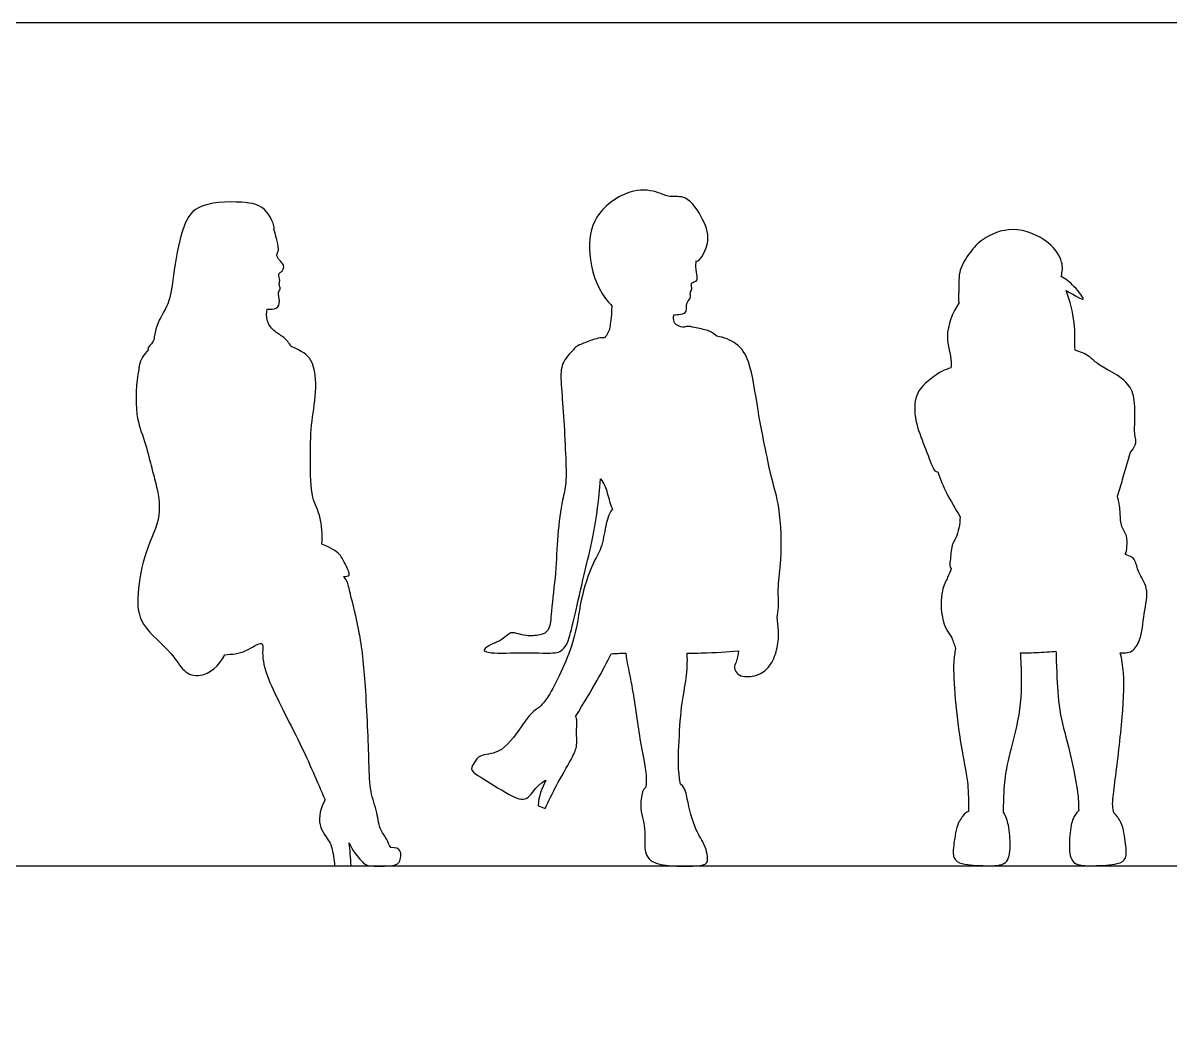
# Model space of a CAD drawing. Header units: millimetres. Extents: x 11.2 to 50.9, y -0.3 to 14.1.
# Drawn here: x 36.803 to 38.858, y 12.163 to 13.955 of the extents above; entities that cross this region are included whole.
import ezdxf

# ---------------------------------------------------------------- set-up
doc = ezdxf.new("R2010")
doc.units = ezdxf.units.MM
for name, color, linetype, true_color in [('AG-DIAGRAM', 7, 'Continuous', 0xfecc66), ('AG-OUTLINE', 7, 'Continuous', 0x8000ff), ('X-VPRT', 6, 'Continuous', 0xff00ff)]:
    doc.layers.add(name, color=color, linetype=linetype, true_color=true_color)

msp = doc.modelspace()

# ---------------------------------------------------------------- linework, layer by layer
at = {"layer": 'AG-DIAGRAM'}
msp.add_line((33.1366, 12.4451), (40.5802, 12.4451), dxfattribs=at)
at = {"layer": 'AG-OUTLINE'}
msp.add_lwpolyline([(37.3618, 12.4451), (37.3739, 12.4451)], dxfattribs=at)
for points, knots in [([(38.0093, 13.529), (38.0142, 13.5251), (38.0371, 13.5634), (38.0237, 13.6024), (37.9942, 13.6484), (37.9614, 13.6418), (37.9413, 13.6532), (37.8941, 13.6613), (37.8277, 13.6183), (37.8123, 13.551), (37.8283, 13.4844), (37.8523, 13.4547), (37.8586, 13.4483)], [-6.459989, -6.459989, -6.459989, -6.459989, -6.10577, -5.711613, -5.303352, -4.995082, -4.722758, -4.333781, -3.836847, -3.365311, -2.827387, -2.656451, -2.656451, -2.656451, -2.656451]), ([(37.2528, 13.5851), (37.2564, 13.5852), (37.2423, 13.6279), (37.1936, 13.6365), (37.1127, 13.6337), (37.086, 13.5857), (37.0724, 13.5029), (37.0673, 13.4528), (37.0414, 13.4161), (37.0389, 13.3903), (37.0357, 13.3815), (37.0242, 13.3715), (37.0285, 13.37)], [-10.238799, -10.238799, -10.238799, -10.238799, -9.895605, -9.488095, -8.947947, -8.536319, -7.99564, -7.569688, -7.181022, -6.893325, -6.698587, -6.482308, -6.482308, -6.482308, -6.482308]), ([(37.2411, 13.4426), (37.2474, 13.4422), (37.2591, 13.4421), (37.2651, 13.4565), (37.2585, 13.4729), (37.2661, 13.4783), (37.2611, 13.487), (37.2648, 13.4937), (37.26, 13.5045), (37.2644, 13.5085), (37.2695, 13.5114), (37.2717, 13.5216), (37.2652, 13.5278), (37.2578, 13.5363), (37.2587, 13.5427), (37.2631, 13.5511), (37.2567, 13.5693), (37.2557, 13.5784), (37.2528, 13.5851)], [4.650698, 4.650698, 4.650698, 4.650698, 4.864205, 5.071582, 5.299065, 5.447714, 5.608871, 5.76239, 5.945634, 6.070898, 6.206545, 6.375285, 6.544228, 6.730345, 6.865784, 7.032881, 7.276476, 7.492613, 7.492613, 7.492613, 7.492613]), ([(38.6634, 13.5012), (38.6654, 13.5096), (38.6674, 13.5288), (38.6424, 13.5665), (38.5773, 13.5945), (38.5216, 13.5703), (38.5001, 13.5451), (38.4784, 13.513), (38.4805, 13.4799), (38.4786, 13.4552), (38.4805, 13.4544)], [-4.585312, -4.585312, -4.585312, -4.585312, -4.303837, -3.945561, -3.490747, -3.076211, -2.757964, -2.42575, -2.090614, -1.833663, -1.833663, -1.833663, -1.833663]), ([(37.9694, 13.4324), (37.9736, 13.4325), (37.9839, 13.4336), (37.9942, 13.4368), (37.9902, 13.4553), (38.001, 13.4615), (37.9974, 13.4717), (38.0032, 13.4788), (37.9997, 13.4856), (38.0023, 13.4915), (38.0132, 13.4925), (38.0101, 13.5063), (38.0086, 13.5131), (38.0093, 13.529)], [0.186822, 0.186822, 0.186822, 0.186822, 0.334644, 0.559889, 0.81868, 1.029525, 1.22629, 1.415671, 1.611245, 1.765166, 1.955291, 2.158881, 2.380062, 2.380062, 2.380062, 2.380062]), ([(38.6721, 13.4758), (38.6894, 13.4668), (38.7128, 13.4504), (38.6868, 13.4849), (38.6716, 13.4965), (38.6634, 13.5012)], [-0.9657681, -0.9657681, -0.9657681, -0.9657681, -0.6581311, -0.3515352, -0.0689466, -0.0689466, -0.0689466, -0.0689466]), ([(38.688, 13.3691), (38.6877, 13.3839), (38.6888, 13.4225), (38.6789, 13.4571), (38.6721, 13.4758)], [-0.7760907, -0.7760907, -0.7760907, -0.7760907, -0.4275808, 0, 0, 0, 0]), ([(37.2842, 13.3756), (37.2799, 13.3822), (37.2708, 13.3931), (37.2509, 13.4036), (37.2388, 13.4224), (37.2396, 13.4362), (37.2411, 13.4426)], [-0.9502081, -0.9502081, -0.9502081, -0.9502081, -0.742873, -0.5132111, -0.2522676, 0, 0, 0, 0]), ([(38.4805, 13.4544), (38.4688, 13.4366), (38.4516, 13.3945), (38.4671, 13.3583), (38.466, 13.3408), (38.4656, 13.3375)], [-7.2591554, -7.2591554, -7.2591554, -7.2591554, -6.8164795, -6.4372958, -6.3485667, -6.3485667, -6.3485667, -6.3485667]), ([(37.9876, 13.4101), (37.9836, 13.4102), (37.9753, 13.4123), (37.9687, 13.4193), (37.9688, 13.4276), (37.9694, 13.4324)], [0.0184352, 0.0184352, 0.0184352, 0.0184352, 0.2077774, 0.3964116, 0.5733723, 0.5733723, 0.5733723, 0.5733723]), ([(38.0465, 13.3939), (38.0388, 13.4007), (38.0277, 13.4057), (38.0044, 13.4098), (37.9925, 13.4128), (37.9876, 13.4101)], [11.6198129, 11.6198129, 11.6198129, 11.6198129, 11.9159902, 12.283094, 12.5449242, 12.5449242, 12.5449242, 12.5449242]), ([(37.845, 13.3914), (37.834, 13.3913), (37.8175, 13.3853), (37.802, 13.3794), (37.7916, 13.3747), (37.7894, 13.3696)], [15.1612056, 15.1612056, 15.1612056, 15.1612056, 15.4414636, 15.7705418, 16.0168832, 16.0168832, 16.0168832, 16.0168832]), ([(38.0852, 12.8301), (38.0846, 12.823), (38.0813, 12.8098), (38.0764, 12.8002), (38.0817, 12.7901), (38.0931, 12.7824), (38.1232, 12.7854), (38.1448, 12.8049), (38.1558, 12.836), (38.1581, 12.8657), (38.1532, 12.89), (38.158, 12.9089), (38.1548, 12.9484), (38.1636, 12.9938), (38.1605, 13.0872), (38.1442, 13.1381), (38.1332, 13.1935), (38.1195, 13.2599), (38.1078, 13.3482), (38.0845, 13.3822), (38.0589, 13.3923), (38.0465, 13.3939)], [-6.453289, -6.453289, -6.453289, -6.453289, -6.214957, -6.026792, -5.848997, -5.643864, -5.340139, -5.03593, -4.710416, -4.395935, -4.118134, -3.868553, -3.520367, -3.120581, -2.571517, -2.147091, -1.728082, -1.245271, -0.707711, -0.350683, -0.00154, -0.00154, -0.00154, -0.00154]), ([(37.0285, 13.37), (37.0195, 13.3612), (37.0129, 13.3509), (37.0111, 13.3364), (37.0109, 13.3339)], [-10.7589387, -10.7589387, -10.7589387, -10.7589387, -10.4375541, -10.374092, -10.374092, -10.374092, -10.374092]), ([(37.3388, 13.0217), (37.3401, 13.0379), (37.3386, 13.0719), (37.3185, 13.1045), (37.3186, 13.1717), (37.3182, 13.235), (37.3305, 13.2916), (37.326, 13.354), (37.3032, 13.3672), (37.2842, 13.3756)], [0, 0, 0, 0, 0.407547, 0.765194, 1.236902, 1.707311, 2.158658, 2.601478, 2.94245, 2.94245, 2.94245, 2.94245]), ([(37.7894, 13.3696), (37.7785, 13.3589), (37.7661, 13.3421), (37.7672, 13.3094), (37.7722, 13.2507), (37.7754, 13.1853), (37.7775, 13.1301), (37.7694, 13.1011), (37.7596, 13.035), (37.759, 12.9716), (37.7496, 12.9063), (37.7482, 12.8657), (37.7294, 12.8578), (37.7045, 12.8564), (37.6849, 12.8626), (37.6761, 12.8641), (37.6613, 12.8489), (37.6442, 12.8432), (37.6251, 12.8316), (37.6411, 12.8249), (37.6906, 12.8277), (37.7511, 12.8255), (37.7652, 12.828), (37.7758, 12.8379), (37.7837, 12.8543), (37.8073, 12.9654), (37.8322, 13.0609), (37.8379, 13.1384)], [-8.857408, -8.857408, -8.857408, -8.857408, -8.472782, -8.072272, -7.623391, -7.146941, -6.728517, -6.396602, -5.933511, -5.457903, -4.98583, -4.672972, -4.434088, -4.149404, -3.880627, -3.562499, -3.300532, -3.048036, -2.837703, -2.649043, -2.162617, -1.707155, -1.499706, -1.298921, -1.054585, -0.469425, 0, 0, 0, 0]), ([(38.7872, 13.1862), (38.7998, 13.2004), (38.7944, 13.2148), (38.7947, 13.2368), (38.7966, 13.2796), (38.7854, 13.3105), (38.7512, 13.3319), (38.7276, 13.344), (38.7139, 13.3592), (38.6968, 13.3666), (38.688, 13.3691)], [0.961579, 0.961579, 0.961579, 0.961579, 1.220791, 1.516949, 1.915379, 2.263178, 2.646494, 2.962499, 3.235915, 3.556996, 3.556996, 3.556996, 3.556996]), ([(38.4656, 13.3375), (38.46, 13.3358), (38.4486, 13.3316), (38.4251, 13.3151), (38.3991, 13.2898), (38.4005, 13.2407), (38.418, 13.1989), (38.4326, 13.1591), (38.4374, 13.1514), (38.4423, 13.1508)], [-2.661435, -2.661435, -2.661435, -2.661435, -2.425887, -2.127395, -1.797521, -1.4195, -1.02756, -0.665432, -0.4914, -0.4914, -0.4914, -0.4914]), ([(37.0109, 13.3339), (37.0064, 13.3124), (37.003, 13.252), (37.0216, 13.2088), (37.033, 13.1612), (37.0418, 13.13), (37.0545, 13.0714), (37.0203, 13.0086), (37.0073, 12.9332), (37.0098, 12.8762), (37.072, 12.8278), (37.0889, 12.7925), (37.123, 12.7792), (37.1556, 12.8024), (37.165, 12.8234)], [0.501998, 0.501998, 0.501998, 0.501998, 1.014803, 1.425708, 1.803626, 2.131824, 2.563174, 3.025182, 3.523061, 3.948091, 4.404928, 4.758121, 5.072559, 5.487414, 5.487414, 5.487414, 5.487414]), ([(38.7641, 13.1073), (38.7675, 13.1175), (38.7752, 13.1445), (38.7828, 13.1699), (38.7872, 13.1862)], [-0.6303492, -0.6303492, -0.6303492, -0.6303492, -0.3936999, 0, 0, 0, 0]), ([(38.4423, 13.1508), (38.4469, 13.1376), (38.457, 13.1113), (38.4739, 13.0856), (38.4822, 13.0702)], [-1.5243861, -1.5243861, -1.5243861, -1.5243861, -1.1659548, -0.789892, -0.789892, -0.789892, -0.789892]), ([(37.8379, 13.1384), (37.841, 13.1342), (37.8478, 13.125), (37.8524, 13.1028), (37.8574, 13.0888), (37.8592, 13.0844)], [18.144681, 18.144681, 18.144681, 18.144681, 18.336945, 18.6468973, 18.7940385, 18.7940385, 18.7940385, 18.7940385]), ([(38.7776, 13.0034), (38.7805, 13.0069), (38.781, 13.018), (38.7823, 13.0374), (38.7682, 13.0554), (38.7701, 13.0807), (38.7661, 13.0983), (38.7641, 13.1073)], [0.475823, 0.475823, 0.475823, 0.475823, 0.687022, 0.928319, 1.182933, 1.456656, 1.746527, 1.746527, 1.746527, 1.746527]), ([(37.8592, 13.0844), (37.8523, 13.0745), (37.8469, 13.0549), (37.8407, 13.0134), (37.822, 12.9854), (37.7999, 12.9175), (37.795, 12.8481), (37.7481, 12.7502), (37.7362, 12.7377), (37.7289, 12.7291)], [2.252748, 2.252748, 2.252748, 2.252748, 2.579653, 2.939846, 3.273705, 3.742155, 4.246644, 4.832833, 5.084916, 5.084916, 5.084916, 5.084916]), ([(38.4822, 13.0702), (38.482, 13.0635), (38.4804, 13.0505), (38.4754, 13.0322), (38.4659, 13.0195), (38.4651, 12.9928), (38.463, 12.9802), (38.4662, 12.9778)], [-1.911093, -1.911093, -1.911093, -1.911093, -1.657637, -1.416152, -1.193433, -0.896641, -0.691899, -0.691899, -0.691899, -0.691899]), ([(37.3776, 12.9634), (37.3822, 12.9632), (37.3924, 12.9647), (37.3803, 12.9852), (37.3725, 13.0048), (37.3556, 13.0145), (37.3388, 13.0217)], [-5.93684, -5.93684, -5.93684, -5.93684, -5.759645, -5.490905, -5.1936, -4.86545, -4.86545, -4.86545, -4.86545]), ([(38.769, 12.8267), (38.7724, 12.8262), (38.7796, 12.827), (38.7912, 12.8283), (38.8082, 12.8521), (38.8103, 12.8971), (38.8218, 12.9428), (38.8002, 12.9693), (38.7971, 12.9931), (38.7886, 12.9995), (38.7776, 13.0034)], [0.015661, 0.015661, 0.015661, 0.015661, 0.198197, 0.390893, 0.653993, 1.058089, 1.460045, 1.793858, 2.077893, 2.289105, 2.289105, 2.289105, 2.289105]), ([(38.4662, 12.9778), (38.4641, 12.9724), (38.4602, 12.9607), (38.4471, 12.9384), (38.4473, 12.8853), (38.4598, 12.8644), (38.4668, 12.8547)], [0, 0, 0, 0, 0.23074, 0.509838, 0.903909, 1.236885, 1.236885, 1.236885, 1.236885]), ([(37.4627, 12.4779), (37.4587, 12.4825), (37.457, 12.4925), (37.4421, 12.5086), (37.4384, 12.541), (37.4242, 12.5801), (37.4237, 12.6325), (37.4179, 12.7691), (37.4085, 12.8613), (37.3902, 12.9292), (37.3852, 12.9551), (37.3799, 12.9609), (37.3776, 12.9634)], [0.002744, 0.002744, 0.002744, 0.002744, 0.245528, 0.504717, 0.823662, 1.181602, 1.592635, 2.254567, 2.821657, 3.2887, 3.567365, 3.747913, 3.747913, 3.747913, 3.747913]), ([(37.165, 12.8234), (37.1778, 12.8242), (37.2005, 12.8254), (37.2357, 12.8523), (37.2308, 12.8221), (37.2409, 12.7758), (37.3031, 12.6617), (37.33, 12.597), (37.3446, 12.563)], [0, 0, 0, 0, 0.351016, 0.667371, 0.898831, 1.292904, 1.935385, 2.533349, 2.533349, 2.533349, 2.533349]), ([(38.4668, 12.8547), (38.4683, 12.8505), (38.4713, 12.8423), (38.4729, 12.8377), (38.4741, 12.8346)], [1.5125601, 1.5125601, 1.5125601, 1.5125601, 1.6483187, 1.8234647, 1.8234647, 1.8234647, 1.8234647]), ([(37.8831, 12.8261), (37.8855, 12.8081), (37.8968, 12.7608), (37.9067, 12.6762), (37.921, 12.6109), (37.9196, 12.5954), (37.9194, 12.5859)], [0.516828, 0.516828, 0.516828, 0.516828, 0.905052, 1.467299, 1.934479, 2.146439, 2.146439, 2.146439, 2.146439]), ([(37.9815, 12.5915), (37.9762, 12.6167), (37.9784, 12.6608), (37.9821, 12.7344), (37.9928, 12.7801), (37.9939, 12.8097), (37.9934, 12.8261)], [-2.6050453, -2.6050453, -2.6050453, -2.6050453, -2.4478981, -2.2730483, -2.0981984, -1.9411366, -1.9411366, -1.9411366, -1.9411366]), ([(37.9934, 12.8261), (38.0023, 12.8262), (38.0418, 12.8266), (38.0629, 12.8285), (38.0852, 12.8301)], [0.8471039, 0.8471039, 0.8471039, 0.8471039, 0.9744219, 1.4430255, 1.4430255, 1.4430255, 1.4430255]), ([(38.4741, 12.8346), (38.4725, 12.8255), (38.4692, 12.8105), (38.4728, 12.7402), (38.4827, 12.662), (38.4965, 12.5967), (38.4972, 12.5696), (38.4974, 12.5426)], [-2.027439, -2.027439, -2.027439, -2.027439, -1.754597, -1.30222, -0.794481, -0.346927, -0.002712, -0.002712, -0.002712, -0.002712]), ([(38.5599, 12.5412), (38.56, 12.5697), (38.5624, 12.6013), (38.5691, 12.6404), (38.5916, 12.7157), (38.5931, 12.7852), (38.5911, 12.8173), (38.5906, 12.8265)], [-2.404528, -2.404528, -2.404528, -2.404528, -2.036238, -1.685805, -1.197146, -0.698754, -0.474746, -0.474746, -0.474746, -0.474746]), ([(38.5906, 12.8265), (38.5976, 12.8262), (38.6108, 12.827), (38.646, 12.8285), (38.6539, 12.8297)], [-0.4912604, -0.4912604, -0.4912604, -0.4912604, -0.2369366, -0.0322838, -0.0322838, -0.0322838, -0.0322838]), ([(38.6539, 12.8297), (38.6542, 12.8163), (38.6554, 12.7873), (38.6582, 12.7212), (38.6768, 12.6608), (38.6938, 12.5781), (38.6943, 12.5555), (38.6946, 12.5443)], [-2.060869, -2.060869, -2.060869, -2.060869, -1.722677, -1.276016, -0.820776, -0.320667, 0, 0, 0, 0]), ([(38.7573, 12.5399), (38.7564, 12.544), (38.7543, 12.5567), (38.7592, 12.5926), (38.7727, 12.6979), (38.7774, 12.7856), (38.7718, 12.8151), (38.769, 12.8267)], [-2.599882, -2.599882, -2.599882, -2.599882, -2.434867, -2.099974, -1.521534, -0.988555, -0.685196, -0.685196, -0.685196, -0.685196]), ([(37.7289, 12.7291), (37.7139, 12.7203), (37.6956, 12.6931), (37.6601, 12.6436), (37.6218, 12.646), (37.6125, 12.6303), (37.6036, 12.6174), (37.6203, 12.6052), (37.6669, 12.5771), (37.7048, 12.556), (37.7199, 12.5846), (37.7341, 12.595), (37.7399, 12.5987), (37.7333, 12.5841), (37.7266, 12.5696), (37.7265, 12.5527)], [2.85583, 2.85583, 2.85583, 2.85583, 3.240938, 3.717395, 4.067353, 4.314786, 4.530642, 4.776416, 5.244597, 5.613997, 5.947937, 6.158439, 6.158439, 6.158439, 6.326392, 6.326392, 6.326392, 6.326392]), ([(37.7265, 12.5527), (37.7307, 12.5511), (37.7349, 12.5496), (37.7391, 12.548), (37.7455, 12.5618), (37.758, 12.5881), (37.7851, 12.6348), (37.7972, 12.6584), (37.7939, 12.683), (37.7968, 12.7104), (37.7934, 12.7128)], [0, 0, 0, 0, 0.209697, 0.209697, 0.209697, 0.596468, 1.015367, 1.301822, 1.598774, 1.897637, 1.897637, 1.897637, 1.897637]), ([(37.9194, 12.5859), (37.9166, 12.5837), (37.9115, 12.5782), (37.909, 12.5465), (37.9126, 12.533), (37.9142, 12.5266)], [0.0566256, 0.0566256, 0.0566256, 0.0566256, 0.2203231, 0.4867171, 0.7531112, 0.7531112, 0.7531112, 0.7531112]), ([(37.9142, 12.5266), (37.9158, 12.5201), (37.9186, 12.5078), (37.9157, 12.4762), (37.9262, 12.4436), (38.006, 12.4437), (38.0319, 12.4473), (38.0289, 12.4668), (38.0253, 12.4829), (38.0072, 12.5088), (37.9925, 12.5629), (37.9912, 12.5824), (37.9815, 12.5915)], [-3.861073, -3.861073, -3.861073, -3.861073, -3.579993, -3.298914, -3.021563, -2.564359, -2.240833, -1.987957, -1.719158, -1.393657, -0.957466, -0.682453, -0.682453, -0.682453, -0.682453]), ([(37.3446, 12.563), (37.3372, 12.5498), (37.3279, 12.5183), (37.3533, 12.4888), (37.3566, 12.4779), (37.3617, 12.456), (37.3618, 12.4451)], [0, 0, 0, 0, 0.382441, 0.713736, 0.910335, 1.234871, 1.234871, 1.234871, 1.234871]), ([(38.491, 12.5386), (38.4877, 12.5355), (38.4758, 12.5215), (38.4712, 12.4847), (38.4678, 12.4578), (38.4861, 12.4462), (38.5281, 12.4451), (38.5691, 12.4451), (38.5729, 12.4808), (38.5701, 12.5165), (38.5645, 12.5338), (38.5599, 12.5412)], [0, 0, 0, 0, 0.234096, 0.577071, 0.869666, 1.117233, 1.488351, 1.822451, 2.138818, 2.491563, 2.754256, 2.754256, 2.754256, 2.754256]), ([(38.6946, 12.5443), (38.6852, 12.5338), (38.6796, 12.5165), (38.6768, 12.4808), (38.6806, 12.4451), (38.7216, 12.4451), (38.7636, 12.4462), (38.7819, 12.4578), (38.7785, 12.4847), (38.7739, 12.5215), (38.762, 12.5355), (38.7587, 12.5386)], [-2.857337, -2.857337, -2.857337, -2.857337, -2.584812, -2.218866, -1.890658, -1.544054, -1.159047, -0.902215, -0.598669, -0.242857, 0, 0, 0, 0]), ([(37.3739, 12.4451), (37.3797, 12.4451), (37.3856, 12.4451), (37.3915, 12.4451), (37.3903, 12.4588), (37.3892, 12.4725), (37.3881, 12.4862)], [6.509124, 6.509124, 6.509124, 6.509124, 6.7469006, 6.7469006, 6.7469006, 7.1109865, 7.1109865, 7.1109865, 7.1109865]), ([(37.3881, 12.4862), (37.3902, 12.4811), (37.3943, 12.4716), (37.4133, 12.4484), (37.4242, 12.444), (37.4602, 12.4443), (37.48, 12.448), (37.482, 12.4744), (37.4717, 12.4777), (37.4627, 12.4779)], [1.919548, 1.919548, 1.919548, 1.919548, 2.15693, 2.466714, 2.671084, 3.018349, 3.268836, 3.530201, 3.749383, 3.749383, 3.749383, 3.749383])]:
    msp.add_open_spline(points, degree=3, knots=knots, dxfattribs=at)
for points in [[(37.8586, 13.4483), (37.8568, 13.4248), (37.8552, 13.4097), (37.8509, 13.3967), (37.845, 13.3914)], [(37.7934, 12.7128), (37.8236, 12.7608), (37.8434, 12.7971), (37.8573, 12.8252)], [(37.8573, 12.8252), (37.8663, 12.8255), (37.8725, 12.8259), (37.8831, 12.8261)], [(38.4974, 12.5426), (38.4947, 12.5417), (38.4932, 12.5407), (38.491, 12.5386)], [(38.7587, 12.5386), (38.7582, 12.5391), (38.7577, 12.5395), (38.7573, 12.5399)]]:
    msp.add_open_spline(points, degree=3, dxfattribs=at)
at = {"layer": 'X-VPRT'}
msp.add_lwpolyline([(32.9334, 13.9555), (32.9334, 12.1267), (40.7834, 12.1267), (40.7834, 13.9555)], close=True, dxfattribs=at)

doc.saveas('drawing.dxf')
